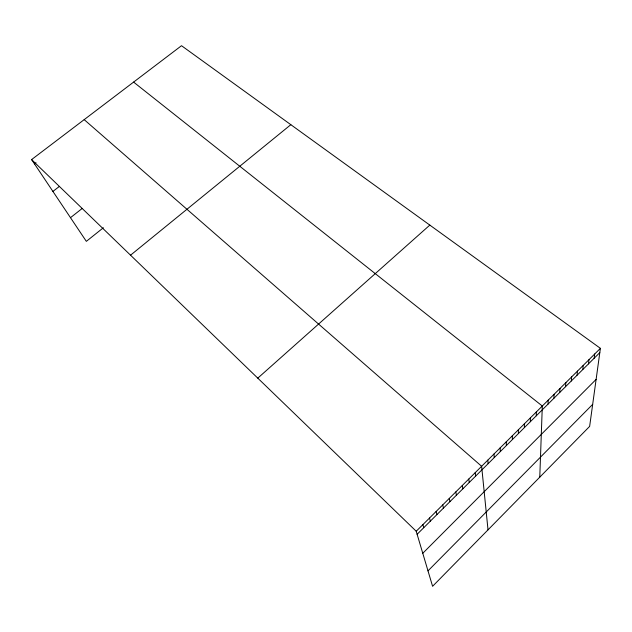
<?xml version="1.0" encoding="UTF-8"?>
<svg xmlns="http://www.w3.org/2000/svg" width="632" height="632" viewBox="0 0 632 632"><rect width="100%" height="100%" fill="white"/><g stroke="black" fill="none" stroke-linecap="round" stroke-linejoin="round"><path stroke-width="0.95" d="M530.343 421.702L530.39 417.871M536.268 415.809L536.363 411.938M539.775 477.16L542.311 406.028L133.605 82.097M548.047 404.101L548.236 400.143M553.901 398.279L554.13 394.289M559.723 392.488L559.999 388.459M565.522 386.721L565.845 382.652M571.296 380.978L571.668 376.877M577.048 375.258L577.466 371.118M582.775 369.562L583.233 365.391M588.479 363.898L588.985 359.687M594.159 358.249L594.704 353.999M600.4 348.343L589.64 426.387L432.588 586.298L416.212 531.243L31.6 159.58L181.51 45.702L600.4 348.343L416.212 531.243M427.998 570.87L592.682 404.362M422.769 553.284L596.118 379.398M417.12 534.293L599.808 352.624M257.785 378.149L429.815 225.103M130.54 255.194L290.831 124.686M103.371 227.749L86.339 241.353L31.6 159.58M70.484 217.677L82.255 208.41M52.914 191.417L59.432 186.369M34.499 163.917L36.016 162.764M84.182 119.638L481.631 466.282L488.015 529.861M422.887 524.607L423.74 527.704M429.539 518.011L430.329 521.155M436.159 511.438L436.894 514.63M442.748 504.897L443.427 508.136M449.297 498.387L449.921 501.674M455.83 491.909L456.391 495.235M462.324 485.455L462.837 488.828M468.786 479.032L469.244 482.453M475.224 472.641L475.627 476.109M487.817 460.136L488.117 463.691M493.979 454.021L494.232 457.608M500.117 447.922L500.315 451.564M506.224 441.863L506.374 445.536M512.307 435.819L512.41 439.54M518.359 429.807L518.414 433.568M524.386 423.827L524.394 427.619"/></g></svg>
